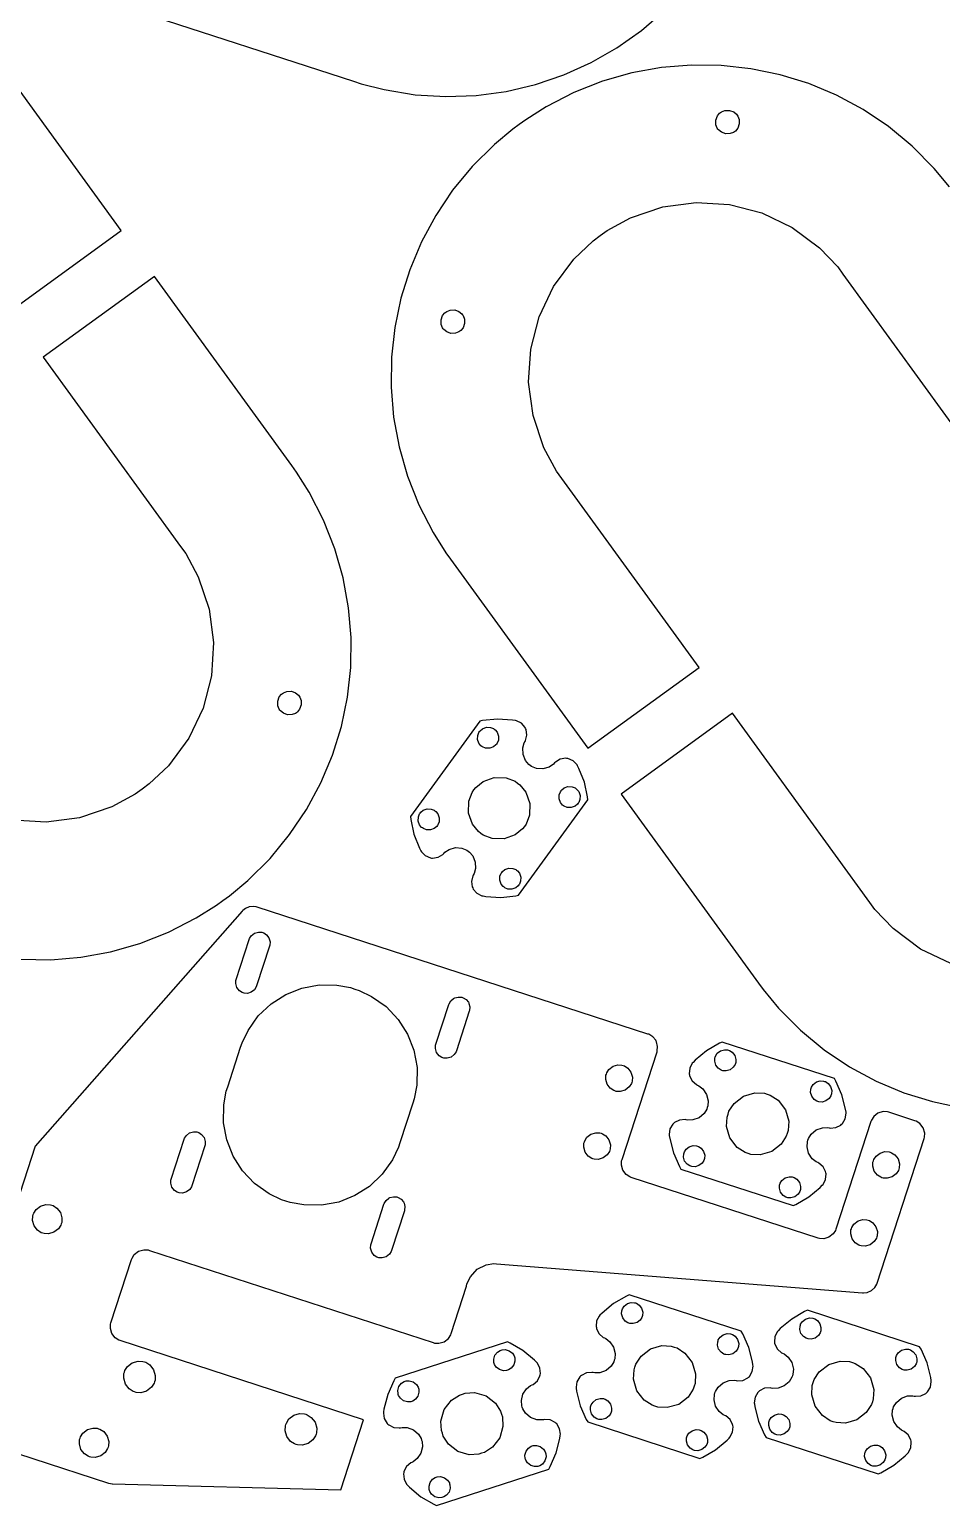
# Model space of a CAD drawing. Extents: x 0 to 47.8, y 0 to 94.9.
# Drawn here: x 23.57 to 31.63, y 0.02 to 13.06 of the extents above; entities that cross this region are included whole.
import ezdxf

# ---------------------------------------------------------------- set-up
doc = ezdxf.new("R2010")
doc.units = 0
doc.layers.get('0').update_dxf_attribs({"linetype": 'CONTINUOUS'})

msp = doc.modelspace()

# ---------------------------------------------------------------- linework, layer by layer
at = {"color": 0}
for points in [[(24.4685, 13.2381), (26.4324, 12.5999), (26.4993, 12.5782), (26.7042, 12.5266), (26.9767, 12.4818), (27.2483, 12.4648), (27.5172, 12.4747), (27.7815, 12.5106), (28.0399, 12.5715), (28.29, 12.6567), (28.5307, 12.7651), (28.7597, 12.896), (28.9757, 13.0484), (29.1768, 13.2215)], [(23.3969, 10.5666), (24.3799, 11.2808), (23.1661, 12.9514)], [(31.6971, 11.6683), (31.5617, 11.8305), (31.3675, 12.0269), (31.1578, 12.2003), (30.9344, 12.3504), (30.6994, 12.4768), (30.4547, 12.5792), (30.2021, 12.6574), (29.9437, 12.7111), (29.6815, 12.7399), (29.4172, 12.7435), (29.1528, 12.7217), (28.8901, 12.6741), (28.6314, 12.6004), (28.3785, 12.5003), (28.1331, 12.3735), (27.9542, 12.2611), (27.8972, 12.2197), (27.8404, 12.1784), (27.6781, 12.043), (27.4817, 11.8488), (27.3083, 11.6391), (27.1582, 11.4158), (27.0318, 11.1808), (26.9293, 10.936), (26.8511, 10.6835), (26.7975, 10.4252), (26.7686, 10.1629), (26.765, 9.89854), (26.7868, 9.63411), (26.8344, 9.37158), (26.9082, 9.11279), (27.0082, 8.85975), (27.135, 8.61436), (27.2475, 8.43544), (27.2889, 8.37853), (28.5026, 6.7079), (29.4856, 7.4221), (28.2718, 9.09272), (28.2264, 9.15533), (28.1151, 9.36133), (28.0182, 9.64703), (27.9794, 9.94114), (27.9975, 10.2351), (28.0711, 10.5203), (28.1989, 10.788), (28.3794, 11.0297), (28.5488, 11.1913), (28.6114, 11.2368), (28.6739, 11.2822), (28.88, 11.3934), (29.1657, 11.4904), (29.4599, 11.5292), (29.7538, 11.5111), (30.0389, 11.4374), (30.3067, 11.3097), (30.5483, 11.1292), (30.71, 10.9598), (30.7554, 10.8972), (33.4769, 7.15147)], [(23.4949, 4.84429), (23.7592, 4.84065), (24.0236, 4.86247), (24.2861, 4.9101), (24.5449, 4.98378), (24.7979, 5.08388), (25.0433, 5.21067), (25.2224, 5.32314), (25.2792, 5.36442), (25.3361, 5.40576), (25.4983, 5.54118), (25.6947, 5.7354), (25.8681, 5.94515), (26.0181, 6.16846), (26.1446, 6.40343), (26.2471, 6.64811), (26.3253, 6.90067), (26.3789, 7.15901), (26.4078, 7.42133), (26.4114, 7.68565), (26.3894, 7.95008), (26.3419, 8.21263), (26.2682, 8.4714), (26.1682, 8.72444), (26.0414, 8.96983), (25.9289, 9.14876), (25.8876, 9.20562), (24.6738, 10.8763), (23.6908, 10.1621), (24.9046, 8.49149), (24.95, 8.42893), (25.0613, 8.22288), (25.1582, 7.93722), (25.1969, 7.64307), (25.1789, 7.34913), (25.1051, 7.06392), (24.9775, 6.79617), (24.7969, 6.55447), (24.6275, 6.39285), (24.565, 6.34739), (24.5025, 6.30197), (24.2964, 6.19081), (24.0107, 6.09381), (23.7165, 6.05501), (23.4226, 6.07314)], [(31.7097, 4.80675), (31.4419, 4.93451), (31.2003, 5.11501), (31.0386, 5.2844), (30.9932, 5.34694), (30.9932, 5.34694), (29.7794, 7.01758), (28.7965, 6.30339), (30.0103, 4.63282), (30.0515, 4.57601), (30.1869, 4.41374), (30.3812, 4.21729), (30.591, 4.04389), (30.8143, 3.89388), (31.0493, 3.76747), (31.294, 3.66499), (31.5465, 3.58675), (31.8049, 3.5331)], [(22.9268, 0.652724), (24.2682, 0.216906), (24.271, 0.215983), (24.3006, 0.210938), (24.3036, 0.210829), (26.3207, 0.158529), (26.5215, 0.776801), (24.3703, 1.47581), (24.3586, 1.4796), (24.3269, 1.50022), (24.2975, 1.53797), (24.2843, 1.58404), (24.2862, 1.62175), (24.29, 1.63331), (24.4718, 2.19276), (24.4756, 2.20432), (24.4961, 2.236), (24.5339, 2.26551), (24.58, 2.27869), (24.6176, 2.27681), (24.6293, 2.273), (27.1372, 1.45811), (27.1487, 1.45437), (27.1865, 1.45247), (27.2325, 1.46565), (27.2703, 1.49517), (27.291, 1.52681), (27.2947, 1.53836), (27.4303, 1.95578), (27.4303, 1.95578), (27.4347, 1.97781), (27.4646, 2.04058), (27.525, 2.10568), (27.6042, 2.14561), (27.6728, 2.1569), (27.6951, 2.15511), (30.9288, 1.89746), (30.939, 1.89665), (30.9707, 1.90126), (31.0081, 1.91808), (31.0379, 1.94613), (31.0543, 1.97358), (31.0575, 1.9834), (31.4724, 3.2601), (31.4761, 3.27165), (31.4781, 3.3094), (31.4649, 3.35547), (31.4353, 3.39324), (31.4036, 3.41385), (31.3921, 3.41758), (31.1607, 3.49278), (31.149, 3.49658), (31.1114, 3.49849), (31.0653, 3.48529), (31.0275, 3.45578), (31.0069, 3.4241), (31.0032, 3.41254), (30.6942, 2.46149), (30.6904, 2.44993), (30.6697, 2.41829), (30.6319, 2.38872), (30.586, 2.37554), (30.5482, 2.37744), (30.5367, 2.38118), (28.8847, 2.91797), (28.8731, 2.92176), (28.8414, 2.94239), (28.8119, 2.98014), (28.7988, 3.02621), (28.8007, 3.06392), (28.8044, 3.07547), (29.1135, 4.02653), (29.116, 4.03444), (29.1192, 4.07497), (29.1097, 4.11453), (29.106, 4.1219), (29.1022, 4.12935), (29.0757, 4.16026), (29.0411, 4.18147), (29.0332, 4.18403), (25.5821, 5.30539), (25.5735, 5.30821), (25.546, 5.31153), (25.5104, 5.30707), (25.4776, 5.29275), (25.4556, 5.27593), (25.4497, 5.26915), (23.621, 3.19353), (22.8465, 0.810275)]]:
    msp.add_lwpolyline(points, dxfattribs=at)
for points in [[(29.6518, 12.1781), (29.6458, 12.1864), (29.6344, 12.216), (29.6331, 12.2563), (29.6468, 12.2941), (29.6667, 12.3188), (29.675, 12.3248), (29.6833, 12.3308), (29.7129, 12.3421), (29.7532, 12.3435), (29.791, 12.3298), (29.8157, 12.3098), (29.8217, 12.3015), (29.8276, 12.2933), (29.839, 12.2637), (29.8404, 12.2234), (29.8267, 12.1856), (29.8067, 12.1609), (29.7985, 12.1549), (29.7901, 12.1489), (29.7606, 12.1375), (29.7203, 12.1361), (29.6825, 12.1499), (29.6578, 12.1699), (29.6518, 12.1781)], [(27.2247, 10.4148), (27.2188, 10.4231), (27.2074, 10.4527), (27.206, 10.4929), (27.2197, 10.5308), (27.2397, 10.5554), (27.2481, 10.5614), (27.2562, 10.5674), (27.2858, 10.5788), (27.3261, 10.5802), (27.3639, 10.5664), (27.3886, 10.5465), (27.3946, 10.5382), (27.4006, 10.5299), (27.4119, 10.5003), (27.4133, 10.4601), (27.3996, 10.4222), (27.3797, 10.3975), (27.3714, 10.3915), (27.3631, 10.3855), (27.3335, 10.3742), (27.2932, 10.3728), (27.2554, 10.3866), (27.2307, 10.4065), (27.2247, 10.4148)], [(25.9517, 7.16938), (25.9576, 7.16114), (25.969, 7.13151), (25.9704, 7.09125), (25.9567, 7.05344), (25.9367, 7.02875), (25.9285, 7.02274), (25.9201, 7.01676), (25.8906, 7.00543), (25.8503, 7.00401), (25.8125, 7.01779), (25.7878, 7.03771), (25.7818, 7.04596), (25.7758, 7.05425), (25.7644, 7.08388), (25.7629, 7.12414), (25.7768, 7.16194), (25.7967, 7.18668), (25.805, 7.19265), (25.8132, 7.19868), (25.8429, 7.21001), (25.8832, 7.21143), (25.921, 7.19764), (25.9457, 7.17768), (25.9517, 7.16938)], [(27.9481, 6.76833), (27.9531, 6.77713), (27.9642, 6.82503), (27.9568, 6.87364), (27.9526, 6.88282), (27.9483, 6.89199), (27.9158, 6.92888), (27.8719, 6.95111), (27.8619, 6.9529), (27.836, 6.95774), (27.7044, 6.96588), (27.5733, 6.95285), (27.5475, 6.94706), (26.9353, 6.10433), (26.9378, 6.07801), (26.9658, 5.94928), (27.0142, 5.82671), (27.0268, 5.80344), (27.0317, 5.7946), (27.0664, 5.75971), (27.1115, 5.74018), (27.1215, 5.73893), (27.1315, 5.73774), (27.18, 5.74576), (27.2222, 5.77121), (27.229, 5.77865), (27.2389, 5.7895), (27.2768, 5.81461), (27.3326, 5.83062), (27.3904, 5.82611), (27.4325, 5.80908), (27.4444, 5.8004), (27.4562, 5.79178), (27.4856, 5.757), (27.5076, 5.7034), (27.5097, 5.6454), (27.4975, 5.60161), (27.4903, 5.58882), (27.4853, 5.58003), (27.474, 5.53212), (27.4814, 5.48351), (27.4857, 5.47433), (27.49, 5.46517), (27.5225, 5.42833), (27.5664, 5.40608), (27.5764, 5.40424), (27.6024, 5.39947), (27.7339, 5.39133), (27.8649, 5.40435), (27.8908, 5.4101), (28.5031, 6.25282), (28.5006, 6.27919), (28.4724, 6.40788), (28.424, 6.53043), (28.4115, 6.55371), (28.4067, 6.56261), (28.3719, 6.59744), (28.3268, 6.61703), (28.3168, 6.61822), (28.3068, 6.61947), (28.2582, 6.61143), (28.2161, 6.58599), (28.2093, 6.5785), (28.1994, 6.56765), (28.1615, 6.54254), (28.1057, 6.52653), (28.0479, 6.53108), (28.0058, 6.54812), (27.9939, 6.55669), (27.9819, 6.56538), (27.9528, 6.60021), (27.9306, 6.65381), (27.9286, 6.71181), (27.9408, 6.75558), (27.9481, 6.76833)], [(27.5447, 6.85585), (27.5501, 6.86322), (27.5722, 6.88108), (27.606, 6.89333), (27.6418, 6.89208), (27.6683, 6.88194), (27.6757, 6.87657), (27.6831, 6.87125), (27.7008, 6.84918), (27.7132, 6.81543), (27.7119, 6.77946), (27.7018, 6.75299), (27.6964, 6.74561), (27.6911, 6.73822), (27.669, 6.72043), (27.6353, 6.70817), (27.5993, 6.70942), (27.5729, 6.71957), (27.5656, 6.72488), (27.5582, 6.73025), (27.5403, 6.75233), (27.5281, 6.78608), (27.5293, 6.82206), (27.5394, 6.84853), (27.5447, 6.85585)], [(27.4967, 6.34022), (27.5124, 6.36187), (27.5771, 6.41411), (27.6761, 6.45019), (27.7815, 6.4465), (27.8592, 6.41678), (27.8808, 6.40104), (27.9024, 6.38536), (27.9547, 6.32069), (27.9908, 6.22163), (27.9871, 6.11626), (27.9574, 6.03857), (27.9417, 6.01693), (27.9258, 5.99528), (27.8613, 5.94303), (27.7622, 5.90696), (27.6568, 5.91069), (27.5792, 5.94043), (27.5575, 5.95611), (27.5358, 5.97185), (27.4836, 6.03651), (27.4475, 6.13558), (27.4513, 6.24094), (27.481, 6.31858), (27.4967, 6.34022)], [(28.2656, 6.33219), (28.2708, 6.33957), (28.2929, 6.35742), (28.3267, 6.36968), (28.3626, 6.36843), (28.389, 6.35829), (28.3964, 6.35292), (28.4037, 6.3476), (28.4217, 6.32557), (28.4339, 6.29178), (28.4326, 6.25586), (28.4225, 6.22939), (28.4172, 6.222), (28.4118, 6.21463), (28.3897, 6.19683), (28.356, 6.18457), (28.32, 6.18582), (28.2936, 6.19596), (28.2863, 6.20128), (28.2789, 6.20665), (28.261, 6.22874), (28.2488, 6.26247), (28.25, 6.29839), (28.2601, 6.32487), (28.2656, 6.33219)], [(27.0211, 6.13514), (27.0265, 6.14253), (27.0486, 6.16038), (27.0824, 6.17264), (27.1182, 6.17139), (27.1447, 6.16124), (27.1521, 6.15587), (27.1594, 6.15056), (27.1772, 6.12847), (27.1896, 6.09472), (27.1883, 6.05875), (27.1782, 6.03228), (27.1729, 6.0249), (27.1675, 6.01753), (27.1454, 5.99972), (27.1117, 5.98747), (27.0757, 5.98872), (27.0492, 5.99886), (27.0419, 6.00418), (27.0344, 6.00956), (27.0167, 6.03163), (27.0044, 6.06538), (27.0057, 6.10135), (27.0158, 6.12782), (27.0211, 6.13514)], [(27.7418, 5.61149), (27.7472, 5.61887), (27.7693, 5.63672), (27.8031, 5.64899), (27.839, 5.64774), (27.8654, 5.63758), (27.8728, 5.63222), (27.8801, 5.6269), (27.8981, 5.60487), (27.9103, 5.57107), (27.909, 5.53515), (27.8989, 5.50868), (27.8936, 5.50131), (27.8882, 5.49393), (27.8661, 5.47613), (27.8324, 5.46386), (27.7964, 5.46511), (27.7699, 5.47526), (27.7626, 5.48058), (27.7553, 5.48594), (27.7374, 5.50803), (27.7251, 5.54178), (27.7264, 5.57769), (27.7365, 5.60417), (27.7418, 5.61149)], [(25.5104, 5.01899), (25.5132, 5.02778), (25.5289, 5.05186), (25.5576, 5.07433), (25.5926, 5.08436), (25.6214, 5.0829), (25.6301, 5.08003), (25.6389, 5.07721), (25.6629, 5.06153), (25.6854, 5.03282), (25.6954, 4.99778), (25.6939, 4.96907), (25.6911, 4.96029), (25.5768, 4.6084), (25.5739, 4.59967), (25.5583, 4.57557), (25.5296, 4.55311), (25.4946, 4.54313), (25.4658, 4.5446), (25.4571, 4.54742), (25.4483, 4.55029), (25.4242, 4.56597), (25.4018, 4.59467), (25.3918, 4.62967), (25.3932, 4.65836), (25.3961, 4.6671), (25.5104, 5.01899)], [(25.4354, 4.06814), (25.4479, 4.1065), (25.5007, 4.21647), (25.5914, 4.34489), (25.7036, 4.45133), (25.8331, 4.53375), (25.9758, 4.59006), (26.1279, 4.61822), (26.2851, 4.61615), (26.4051, 4.59424), (26.4435, 4.58176), (26.4818, 4.56933), (26.5918, 4.5165), (26.7203, 4.42578), (26.8267, 4.31364), (26.909, 4.18414), (26.9654, 4.04135), (26.9936, 3.88932), (26.9915, 3.7321), (26.9696, 3.61208), (26.9571, 3.57374), (26.8428, 3.22185), (26.8303, 3.18354), (26.7775, 3.07357), (26.6868, 2.9451), (26.5746, 2.83865), (26.4451, 2.75624), (26.3024, 2.69993), (26.1503, 2.67176), (25.9931, 2.67383), (25.8731, 2.69575), (25.8347, 2.70817), (25.7964, 2.72065), (25.6864, 2.77349), (25.5579, 2.86421), (25.4515, 2.9764), (25.369, 3.10585), (25.3128, 3.24864), (25.2846, 3.40072), (25.2867, 3.55794), (25.3086, 3.67796), (25.3211, 3.71625), (25.4354, 4.06814)], [(27.341, 4.03515), (27.3381, 4.02642), (27.3224, 4.00233), (27.2938, 3.97993), (27.2588, 3.96989), (27.23, 3.97136), (27.2213, 3.97418), (27.2125, 3.97706), (27.1885, 3.99274), (27.166, 4.02143), (27.156, 4.05647), (27.1575, 4.08518), (27.1603, 4.09392), (27.2746, 4.44581), (27.2765, 4.45182), (27.2928, 4.47814), (27.3163, 4.49826), (27.3219, 4.50108), (27.3275, 4.50396), (27.3575, 4.51112), (27.3883, 4.50874), (27.3943, 4.50678), (27.4003, 4.50483), (27.4267, 4.48867), (27.4468, 4.46517), (27.4497, 4.45953), (27.4525, 4.45394), (27.4597, 4.42389), (27.4572, 4.39307), (27.4554, 4.38704), (27.341, 4.03515)], [(30.634, 3.35547), (30.6439, 3.35346), (30.6929, 3.35764), (30.7369, 3.37961), (30.7443, 3.3865), (30.7518, 3.39339), (30.7768, 3.43576), (30.7843, 3.48438), (30.7831, 3.49436), (30.7796, 3.52061), (30.7465, 3.64817), (30.6937, 3.76882), (30.6803, 3.79161), (29.6896, 4.1135), (29.6653, 4.10297), (29.5515, 4.03646), (29.45, 3.95258), (29.4318, 3.93338), (29.4247, 3.92606), (29.4024, 3.88232), (29.3976, 3.83333), (29.3996, 3.8234), (29.4015, 3.81353), (29.4242, 3.76986), (29.4614, 3.73768), (29.4706, 3.73351), (29.4839, 3.72743), (29.5196, 3.69917), (29.5521, 3.6511), (29.5656, 3.59467), (29.5624, 3.54932), (29.5579, 3.53532), (29.5533, 3.52138), (29.5293, 3.48281), (29.4851, 3.44515), (29.4306, 3.42535), (29.3851, 3.42339), (29.3708, 3.42632), (29.3608, 3.42839), (29.3118, 3.42426), (29.2679, 3.40224), (29.2606, 3.39529), (29.2531, 3.3884), (29.2281, 3.34608), (29.2206, 3.29747), (29.2218, 3.28743), (29.2253, 3.26124), (29.2582, 3.13368), (29.3111, 3.01303), (29.3246, 2.99018), (30.3153, 2.66829), (30.3396, 2.67882), (30.4533, 2.74539), (30.5549, 2.82926), (30.5732, 2.84842), (30.5801, 2.85574), (30.6025, 2.89953), (30.6071, 2.94846), (30.6053, 2.95839), (30.6033, 2.96832), (30.5807, 3.01199), (30.5435, 3.04417), (30.5343, 3.04833), (30.5208, 3.05442), (30.4853, 3.08268), (30.4528, 3.13075), (30.4393, 3.18718), (30.4425, 3.23253), (30.4469, 3.24647), (30.4515, 3.26047), (30.4756, 3.29904), (30.5197, 3.33669), (30.5742, 3.3565), (30.6196, 3.35846), (30.634, 3.35547)], [(29.7454, 4.04135), (29.754, 4.03857), (29.7778, 4.02306), (29.8, 3.99474), (29.8099, 3.96018), (29.8083, 3.93186), (29.8056, 3.92318), (29.8028, 3.91456), (29.7872, 3.89079), (29.759, 3.86865), (29.7244, 3.85878), (29.6961, 3.86025), (29.6875, 3.86301), (29.6789, 3.86583), (29.655, 3.88135), (29.6329, 3.90961), (29.6231, 3.94417), (29.6244, 3.9725), (29.6272, 3.98112), (29.63, 3.98981), (29.6456, 4.01357), (29.6739, 4.03569), (29.7085, 4.04563), (29.7368, 4.04417), (29.7454, 4.04135)], [(28.815, 3.90597), (28.8258, 3.90246), (28.8557, 3.88297), (28.8836, 3.84733), (28.8961, 3.80382), (28.8943, 3.76812), (28.8907, 3.75717), (28.8872, 3.74625), (28.8676, 3.71636), (28.8321, 3.68847), (28.7885, 3.676), (28.7528, 3.67779), (28.7419, 3.68132), (28.731, 3.6849), (28.7011, 3.70437), (28.6732, 3.74007), (28.6607, 3.78358), (28.6625, 3.81928), (28.6661, 3.83018), (28.6696, 3.84115), (28.689, 3.87104), (28.7247, 3.89893), (28.7683, 3.9114), (28.804, 3.90956), (28.815, 3.90597)], [(30.0874, 3.65246), (30.1128, 3.64421), (30.1825, 3.59885), (30.2475, 3.51579), (30.2765, 3.41444), (30.2722, 3.33137), (30.264, 3.30593), (30.2557, 3.28049), (30.2103, 3.21083), (30.1272, 3.14589), (30.026, 3.11686), (29.9429, 3.1211), (29.9175, 3.12935), (29.8919, 3.13764), (29.8224, 3.183), (29.7574, 3.26606), (29.7283, 3.3674), (29.7326, 3.45047), (29.7408, 3.47586), (29.7492, 3.50131), (29.7944, 3.57101), (29.8775, 3.63596), (29.9789, 3.66499), (30.0619, 3.66075), (30.0874, 3.65246)], [(30.5926, 3.76606), (30.6013, 3.76329), (30.625, 3.74778), (30.6472, 3.71946), (30.6571, 3.6849), (30.6556, 3.65657), (30.6528, 3.64789), (30.65, 3.63926), (30.6346, 3.6155), (30.6062, 3.59337), (30.5717, 3.5835), (30.5433, 3.58496), (30.5347, 3.58772), (30.5261, 3.59056), (30.5022, 3.60607), (30.4801, 3.63433), (30.4703, 3.66889), (30.4717, 3.69721), (30.4746, 3.70583), (30.4774, 3.71451), (30.4928, 3.73828), (30.5211, 3.76042), (30.5557, 3.77035), (30.584, 3.76888), (30.5926, 3.76606)], [(25.0036, 2.84418), (25.0007, 2.83544), (24.985, 2.81136), (24.9564, 2.7889), (24.9212, 2.77892), (24.8926, 2.78039), (24.8839, 2.78321), (24.875, 2.78608), (24.851, 2.80176), (24.8286, 2.83046), (24.8185, 2.86546), (24.82, 2.89415), (24.8229, 2.90289), (24.9372, 3.25478), (24.94, 3.26357), (24.9557, 3.28765), (24.9844, 3.31011), (25.0194, 3.32015), (25.0481, 3.31868), (25.0569, 3.31581), (25.0657, 3.31299), (25.0897, 3.29731), (25.1122, 3.26861), (25.1222, 3.23356), (25.1207, 3.20486), (25.1179, 3.19607), (25.0036, 2.84418)], [(28.6203, 3.30692), (28.6312, 3.30339), (28.6611, 3.2839), (28.689, 3.24821), (28.7014, 3.20469), (28.6996, 3.16906), (28.6961, 3.1581), (28.6925, 3.14719), (28.6731, 3.11724), (28.6374, 3.08936), (28.5939, 3.07688), (28.5582, 3.07872), (28.5472, 3.08225), (28.5363, 3.08583), (28.5064, 3.10531), (28.4785, 3.141), (28.466, 3.18451), (28.4679, 3.22017), (28.4715, 3.23107), (28.475, 3.24203), (28.4944, 3.27197), (28.5301, 3.29986), (28.5736, 3.31228), (28.6093, 3.31049), (28.6203, 3.30692)], [(29.4701, 3.19407), (29.4787, 3.19129), (29.5025, 3.17583), (29.5247, 3.14751), (29.5346, 3.11296), (29.5331, 3.08464), (29.5303, 3.07596), (29.5275, 3.06733), (29.5119, 3.04357), (29.4838, 3.02143), (29.4492, 3.01156), (29.4208, 3.01303), (29.4122, 3.01579), (29.4035, 3.01861), (29.3797, 3.03407), (29.3576, 3.06239), (29.3478, 3.09694), (29.3492, 3.12528), (29.3519, 3.1339), (29.3549, 3.14258), (29.3703, 3.16635), (29.3986, 3.18847), (29.4332, 3.19835), (29.4615, 3.19689), (29.4701, 3.19407)], [(31.1739, 3.13954), (31.1847, 3.13601), (31.2147, 3.11654), (31.2425, 3.08083), (31.255, 3.03733), (31.2532, 3.00168), (31.2497, 2.99072), (31.2461, 2.97982), (31.2267, 2.94988), (31.191, 2.92199), (31.1474, 2.9095), (31.1118, 2.91135), (31.1008, 2.91488), (31.0899, 2.91846), (31.06, 2.93793), (31.0321, 2.97364), (31.0196, 3.01714), (31.0214, 3.05279), (31.025, 3.06369), (31.0285, 3.07465), (31.0481, 3.1046), (31.0838, 3.13249), (31.1272, 3.14492), (31.1629, 3.14312), (31.1739, 3.13954)], [(30.3174, 2.91878), (30.326, 2.91601), (30.3497, 2.90056), (30.3719, 2.87224), (30.3818, 2.83768), (30.3803, 2.80935), (30.3775, 2.80067), (30.3747, 2.79204), (30.3593, 2.76828), (30.331, 2.74615), (30.2964, 2.73628), (30.2681, 2.73774), (30.2594, 2.7405), (30.2507, 2.74333), (30.2269, 2.75879), (30.2049, 2.78711), (30.195, 2.82167), (30.1964, 2.84999), (30.1993, 2.85861), (30.2021, 2.86729), (30.2175, 2.89106), (30.2458, 2.91319), (30.2804, 2.92307), (30.3087, 2.9216), (30.3174, 2.91878)], [(26.7678, 2.27094), (26.7649, 2.26221), (26.7493, 2.23813), (26.7206, 2.21571), (26.6856, 2.20568), (26.6568, 2.20714), (26.6481, 2.20996), (26.6393, 2.21283), (26.6151, 2.22851), (26.5928, 2.25722), (26.5828, 2.29226), (26.5842, 2.32096), (26.5871, 2.32969), (26.7014, 2.68158), (26.7033, 2.68761), (26.7194, 2.71392), (26.7431, 2.73406), (26.7486, 2.73687), (26.7542, 2.73975), (26.7843, 2.74696), (26.8151, 2.74451), (26.8211, 2.74257), (26.8271, 2.74061), (26.8535, 2.72444), (26.8735, 2.70101), (26.8764, 2.69536), (26.8792, 2.68978), (26.8864, 2.65967), (26.884, 2.62885), (26.8821, 2.62283), (26.7678, 2.27094)], [(23.7669, 2.67199), (23.7789, 2.66808), (23.8118, 2.64665), (23.8425, 2.60736), (23.8563, 2.55946), (23.8543, 2.52018), (23.8504, 2.50814), (23.8465, 2.49615), (23.825, 2.46322), (23.7857, 2.43251), (23.7378, 2.41878), (23.6986, 2.42085), (23.6865, 2.42469), (23.6746, 2.4286), (23.6417, 2.45008), (23.6108, 2.48936), (23.5972, 2.53728), (23.5992, 2.5765), (23.6031, 2.58849), (23.6069, 2.60053), (23.6285, 2.63351), (23.6676, 2.66417), (23.7156, 2.67796), (23.7549, 2.67589), (23.7669, 2.67199)], [(30.9792, 2.54047), (30.9901, 2.53694), (31.02, 2.51747), (31.0479, 2.48178), (31.0604, 2.43826), (31.0585, 2.40256), (31.055, 2.3916), (31.0514, 2.38069), (31.0319, 2.35081), (30.9962, 2.32292), (30.9528, 2.31044), (30.9171, 2.31228), (30.9063, 2.31581), (30.8953, 2.31939), (30.8653, 2.33886), (30.8374, 2.37451), (30.825, 2.41803), (30.8268, 2.45372), (30.8304, 2.46463), (30.8339, 2.47558), (30.8533, 2.50549), (30.889, 2.53336), (30.9325, 2.54585), (30.9682, 2.54406), (30.9792, 2.54047)], [(29.8119, 1.12234), (29.8218, 1.12033), (29.8708, 1.12451), (29.9147, 1.14648), (29.9221, 1.15337), (29.9296, 1.16027), (29.9546, 1.20264), (29.9621, 1.25125), (29.9608, 1.26123), (29.9574, 1.28749), (29.9244, 1.4151), (29.8715, 1.53569), (29.8581, 1.55849), (28.8674, 1.88037), (28.8431, 1.86985), (28.7294, 1.80333), (28.6278, 1.71946), (28.6096, 1.70025), (28.6025, 1.69293), (28.5801, 1.64919), (28.5756, 1.60021), (28.5775, 1.59028), (28.5793, 1.5804), (28.6019, 1.53674), (28.6392, 1.50456), (28.6485, 1.50038), (28.6618, 1.49431), (28.6974, 1.46604), (28.7299, 1.41797), (28.7435, 1.36155), (28.7403, 1.31619), (28.7357, 1.30219), (28.7311, 1.28825), (28.7071, 1.24968), (28.6629, 1.21202), (28.6083, 1.19222), (28.5631, 1.19032), (28.5486, 1.19325), (28.5388, 1.19531), (28.4897, 1.19113), (28.4457, 1.16911), (28.4383, 1.16216), (28.431, 1.15527), (28.406, 1.11296), (28.3983, 1.0644), (28.3997, 1.05436), (28.4032, 1.0281), (28.436, 0.900553), (28.4889, 0.779893), (28.5025, 0.757053), (29.4931, 0.435167), (29.5174, 0.445692), (29.6311, 0.512261), (29.7326, 0.596138), (29.751, 0.615289), (29.7579, 0.622612), (29.7803, 0.666396), (29.785, 0.715332), (29.7831, 0.725261), (29.7811, 0.735189), (29.7585, 0.778862), (29.7212, 0.811035), (29.7121, 0.815213), (29.6986, 0.821289), (29.6631, 0.849556), (29.6306, 0.897624), (29.6171, 0.954047), (29.6203, 0.999403), (29.6247, 1.01335), (29.6293, 1.02734), (29.6533, 1.06592), (29.6975, 1.10357), (29.7521, 1.12337), (29.7975, 1.12532), (29.8119, 1.12234)], [(28.9232, 1.80821), (28.9318, 1.80544), (28.9556, 1.78993), (28.9778, 1.76161), (28.9876, 1.72706), (28.9863, 1.69874), (28.9835, 1.69006), (28.9807, 1.68143), (28.9651, 1.65767), (28.9368, 1.63553), (28.9022, 1.62565), (28.8739, 1.62711), (28.8653, 1.62989), (28.8567, 1.63271), (28.8328, 1.64822), (28.8107, 1.67649), (28.8008, 1.71104), (28.8024, 1.73936), (28.8051, 1.74799), (28.8079, 1.75667), (28.8235, 1.78043), (28.8517, 1.80263), (28.8863, 1.8125), (28.9146, 1.81104), (28.9232, 1.80821)], [(30.1231, 1.05653), (30.1131, 1.05859), (30.0642, 1.05442), (30.0201, 1.03239), (30.0128, 1.0255), (30.0054, 1.01861), (29.9804, 0.976292), (29.9728, 0.927681), (29.9742, 0.917643), (29.9776, 0.891439), (30.0104, 0.763889), (30.0633, 0.643229), (30.0769, 0.620389), (31.0675, 0.298503), (31.0918, 0.309028), (31.2056, 0.375597), (31.3071, 0.459472), (31.3254, 0.478624), (31.3324, 0.485949), (31.3547, 0.529731), (31.3594, 0.578668), (31.3575, 0.588596), (31.3556, 0.598525), (31.3329, 0.642199), (31.2957, 0.674317), (31.2865, 0.678494), (31.2731, 0.684625), (31.2375, 0.71289), (31.205, 0.76096), (31.1915, 0.817383), (31.1947, 0.862739), (31.1992, 0.876682), (31.2037, 0.890679), (31.2278, 0.929254), (31.2719, 0.966906), (31.3265, 0.986708), (31.3719, 0.988607), (31.3864, 0.985678), (31.3963, 0.98367), (31.4451, 0.987793), (31.4892, 1.00982), (31.4965, 1.01671), (31.504, 1.0236), (31.529, 1.06597), (31.5365, 1.11458), (31.5353, 1.12457), (31.5318, 1.15082), (31.4989, 1.27837), (31.446, 1.39903), (31.4325, 1.42182), (30.4418, 1.74371), (30.4175, 1.73318), (30.3039, 1.66667), (30.2022, 1.58279), (30.184, 1.56358), (30.1769, 1.55626), (30.1546, 1.51253), (30.15, 1.46354), (30.1519, 1.45361), (30.1538, 1.44374), (30.1764, 1.40007), (30.2136, 1.36789), (30.2229, 1.36366), (30.2363, 1.35764), (30.2718, 1.32937), (30.3043, 1.2813), (30.3179, 1.22488), (30.3147, 1.17952), (30.3101, 1.16553), (30.3056, 1.15158), (30.2815, 1.11301), (30.2374, 1.07536), (30.1828, 1.05556), (30.1374, 1.0536), (30.1231, 1.05653)], [(30.4397, 1.49322), (30.4311, 1.49604), (30.4072, 1.5115), (30.3851, 1.53982), (30.3753, 1.57438), (30.3768, 1.60271), (30.3796, 1.61133), (30.3824, 1.62001), (30.3978, 1.64378), (30.4261, 1.6659), (30.4607, 1.67578), (30.489, 1.67432), (30.4976, 1.6715), (30.5062, 1.66872), (30.53, 1.65326), (30.5522, 1.62494), (30.5621, 1.59039), (30.5607, 1.56207), (30.5579, 1.55339), (30.555, 1.54476), (30.5396, 1.521), (30.5113, 1.49886), (30.4767, 1.48899), (30.4483, 1.49046), (30.4397, 1.49322)], [(26.9468, 0.399468), (26.9376, 0.39529), (26.9004, 0.363118), (26.8778, 0.319444), (26.8758, 0.309517), (26.8739, 0.299642), (26.8786, 0.250706), (26.901, 0.206922), (26.9081, 0.199544), (26.9262, 0.180393), (27.0278, 0.096571), (27.1415, 0.030002), (27.1658, 0.019477), (28.1565, 0.341363), (28.17, 0.36415), (28.2229, 0.48481), (28.2557, 0.612414), (28.2593, 0.638618), (28.2606, 0.648654), (28.2529, 0.697265), (28.2279, 0.739583), (28.2206, 0.746474), (28.2132, 0.753364), (28.1692, 0.77539), (28.1201, 0.779568), (28.1103, 0.777507), (28.0958, 0.774576), (28.0504, 0.776531), (27.996, 0.796332), (27.9518, 0.833985), (27.9278, 0.872558), (27.9232, 0.886501), (27.9186, 0.900499), (27.9154, 0.945856), (27.929, 1.00228), (27.9615, 1.05035), (27.9971, 1.07856), (28.0106, 1.08464), (28.0197, 1.08887), (28.0569, 1.12104), (28.0796, 1.16466), (28.0815, 1.17459), (28.0833, 1.18452), (28.0788, 1.23351), (28.0563, 1.27723), (28.0493, 1.28456), (28.0311, 1.30377), (27.9296, 1.38764), (27.8158, 1.45415), (27.7915, 1.46463), (26.8008, 1.1428), (26.7874, 1.12001), (26.7344, 0.999349), (26.7015, 0.871744), (26.6981, 0.845486), (26.6967, 0.835504), (26.7043, 0.786947), (26.7293, 0.744575), (26.7368, 0.737685), (26.7442, 0.730794), (26.7882, 0.708768), (26.8371, 0.70459), (26.8471, 0.706597), (26.8614, 0.709581), (26.9068, 0.707682), (26.9614, 0.687825), (27.0054, 0.650174), (27.0296, 0.6116), (27.0342, 0.597601), (27.0386, 0.583658), (27.0418, 0.538303), (27.0283, 0.481933), (26.9958, 0.433865), (26.9601, 0.405544), (26.9468, 0.399468)], [(29.7706, 1.53293), (29.7792, 1.53017), (29.8029, 1.51465), (29.825, 1.48633), (29.8349, 1.45176), (29.8335, 1.42344), (29.8307, 1.41476), (29.8279, 1.40614), (29.8124, 1.38238), (29.784, 1.36024), (29.7494, 1.35037), (29.7212, 1.35183), (29.7125, 1.3546), (29.7039, 1.35742), (29.6801, 1.37294), (29.6581, 1.40121), (29.6481, 1.43576), (29.6496, 1.46408), (29.6524, 1.47271), (29.6551, 1.48139), (29.6707, 1.50515), (29.6989, 1.52729), (29.7335, 1.53722), (29.7618, 1.53575), (29.7706, 1.53293)], [(27.7936, 1.21419), (27.785, 1.21137), (27.7567, 1.20996), (27.7221, 1.21983), (27.6937, 1.24197), (27.6783, 1.26573), (27.6756, 1.27436), (27.6726, 1.28304), (27.6712, 1.31136), (27.6811, 1.34592), (27.7032, 1.37424), (27.7269, 1.38965), (27.7357, 1.39247), (27.7443, 1.39529), (27.7726, 1.39675), (27.8072, 1.38688), (27.8356, 1.36475), (27.851, 1.34098), (27.8537, 1.3323), (27.8565, 1.32368), (27.8581, 1.29536), (27.8482, 1.2608), (27.826, 1.23248), (27.8022, 1.21701), (27.7936, 1.21419)], [(29.2653, 1.41932), (29.2907, 1.41108), (29.3604, 1.36572), (29.4253, 1.28266), (29.4543, 1.18132), (29.45, 1.09825), (29.4418, 1.07281), (29.4335, 1.04736), (29.3882, 0.977701), (29.305, 0.912761), (29.2037, 0.883735), (29.1207, 0.887967), (29.0953, 0.896212), (29.0697, 0.904514), (29.0001, 0.949869), (28.9353, 1.03293), (28.9063, 1.13428), (28.9104, 1.21734), (28.9187, 1.24273), (28.9269, 1.26818), (28.9724, 1.33789), (29.0554, 1.40283), (29.1568, 1.43186), (29.2399, 1.42763), (29.2653, 1.41932)], [(31.2869, 1.21794), (31.2783, 1.22076), (31.2546, 1.23622), (31.2324, 1.26454), (31.2225, 1.2991), (31.224, 1.32742), (31.2268, 1.33605), (31.2296, 1.34473), (31.245, 1.36849), (31.2733, 1.39063), (31.3079, 1.4005), (31.3362, 1.39903), (31.345, 1.39621), (31.3536, 1.39344), (31.3774, 1.37798), (31.3994, 1.34966), (31.4093, 1.3151), (31.4079, 1.28678), (31.4051, 1.2781), (31.4022, 1.26948), (31.3868, 1.24571), (31.3585, 1.22358), (31.3239, 1.2137), (31.2957, 1.21517), (31.2869, 1.21794)], [(24.5849, 1.28847), (24.5978, 1.28429), (24.6332, 1.26118), (24.6662, 1.21891), (24.6811, 1.16732), (24.6789, 1.12505), (24.6747, 1.11209), (24.6704, 1.09918), (24.6474, 1.06369), (24.6051, 1.0306), (24.5535, 1.01584), (24.5113, 1.01801), (24.4983, 1.02219), (24.4854, 1.02642), (24.4499, 1.04953), (24.4168, 1.0918), (24.4021, 1.14339), (24.4042, 1.18566), (24.4085, 1.19857), (24.4126, 1.21153), (24.4357, 1.24702), (24.4779, 1.28011), (24.5296, 1.29487), (24.5719, 1.2927), (24.5849, 1.28847)], [(30.6697, 0.759549), (30.6442, 0.76785), (30.5746, 0.813206), (30.5097, 0.896268), (30.4807, 0.997613), (30.4849, 1.08068), (30.4932, 1.10607), (30.5014, 1.13151), (30.5468, 1.20123), (30.6299, 1.26617), (30.7311, 1.29519), (30.8143, 1.29096), (30.8397, 1.28266), (30.8651, 1.27441), (30.9347, 1.22906), (30.9997, 1.146), (31.0288, 1.04465), (31.0244, 0.961589), (31.0162, 0.936143), (31.0079, 0.910699), (30.9625, 0.841037), (30.8794, 0.776096), (30.7782, 0.747071), (30.6951, 0.751303), (30.6697, 0.759549)], [(26.9464, 0.938911), (26.9378, 0.936143), (26.9094, 0.934679), (26.8749, 0.944553), (26.8465, 0.966689), (26.8311, 0.990451), (26.8283, 0.999078), (26.8254, 1.00776), (26.824, 1.03608), (26.8339, 1.07058), (26.856, 1.0989), (26.8797, 1.11442), (26.8885, 1.11719), (26.8971, 1.12001), (26.9254, 1.12147), (26.96, 1.1116), (26.9882, 1.08946), (27.0038, 1.0657), (27.0065, 1.05702), (27.0093, 1.04839), (27.0108, 1.02007), (27.001, 0.985514), (26.9787, 0.957194), (26.955, 0.941732), (26.9464, 0.938911)], [(27.5636, 0.480524), (27.5382, 0.472276), (27.4551, 0.468044), (27.3537, 0.497071), (27.2707, 0.561957), (27.2254, 0.631674), (27.2171, 0.657064), (27.2089, 0.682508), (27.2046, 0.765571), (27.2336, 0.866917), (27.2986, 0.949978), (27.3683, 0.995335), (27.3937, 1.00358), (27.4192, 1.01188), (27.5022, 1.01617), (27.6035, 0.987087), (27.6865, 0.9222), (27.7319, 0.852539), (27.7403, 0.82704), (27.7485, 0.80165), (27.7528, 0.718588), (27.7238, 0.617242), (27.6588, 0.534179), (27.589, 0.488824), (27.5636, 0.480524)], [(28.6479, 0.960938), (28.6565, 0.958171), (28.6803, 0.942708), (28.7025, 0.914387), (28.7124, 0.879829), (28.711, 0.851508), (28.7082, 0.842828), (28.7054, 0.834201), (28.6899, 0.810439), (28.6615, 0.788303), (28.6269, 0.778429), (28.5986, 0.779893), (28.59, 0.782661), (28.5814, 0.785482), (28.5575, 0.800944), (28.5354, 0.829264), (28.5256, 0.863824), (28.5271, 0.892144), (28.5299, 0.900771), (28.5326, 0.909451), (28.5481, 0.933214), (28.5764, 0.95535), (28.611, 0.965224), (28.6393, 0.963758), (28.6479, 0.960938)], [(26.0114, 0.824924), (26.0243, 0.820747), (26.0597, 0.797635), (26.0929, 0.755371), (26.1076, 0.703776), (26.1054, 0.661512), (26.1013, 0.648546), (26.0971, 0.635633), (26.0739, 0.600151), (26.0317, 0.567057), (25.9801, 0.5523), (25.9378, 0.554471), (25.9249, 0.558649), (25.9119, 0.562879), (25.8765, 0.585992), (25.8433, 0.628256), (25.8286, 0.67985), (25.8308, 0.722168), (25.835, 0.735081), (25.8392, 0.748047), (25.8624, 0.783529), (25.9046, 0.816569), (25.9561, 0.831326), (25.9985, 0.829156), (26.0114, 0.824924)], [(30.1644, 0.645942), (30.1557, 0.648762), (30.1319, 0.664279), (30.1099, 0.6926), (30.1, 0.72716), (30.1014, 0.755479), (30.1043, 0.764106), (30.1071, 0.772786), (30.1225, 0.79655), (30.1508, 0.818685), (30.1854, 0.82856), (30.2137, 0.827094), (30.2224, 0.824274), (30.231, 0.821506), (30.2547, 0.80599), (30.2769, 0.777669), (30.2868, 0.743164), (30.2854, 0.714844), (30.2825, 0.706164), (30.2797, 0.697537), (30.2643, 0.673774), (30.236, 0.651639), (30.2014, 0.64171), (30.1731, 0.643175), (30.1644, 0.645942)], [(24.1806, 0.697537), (24.1925, 0.693631), (24.2254, 0.6722), (24.2562, 0.632921), (24.2699, 0.585015), (24.2679, 0.545736), (24.264, 0.533692), (24.2601, 0.521701), (24.2386, 0.488769), (24.1993, 0.458062), (24.1514, 0.444336), (24.1122, 0.446397), (24.1001, 0.45025), (24.0882, 0.454156), (24.0551, 0.47564), (24.0246, 0.514919), (24.0107, 0.562825), (24.0128, 0.602051), (24.0167, 0.61404), (24.0206, 0.626085), (24.0421, 0.659071), (24.0814, 0.689725), (24.1292, 0.703504), (24.1685, 0.701443), (24.1806, 0.697537)], [(29.4953, 0.685656), (29.5039, 0.682889), (29.5276, 0.667426), (29.5497, 0.639106), (29.5596, 0.604546), (29.5582, 0.576226), (29.5554, 0.567546), (29.5526, 0.558919), (29.5371, 0.535157), (29.5087, 0.513021), (29.4742, 0.503147), (29.446, 0.504611), (29.4372, 0.507379), (29.4286, 0.5102), (29.4049, 0.525662), (29.3826, 0.553982), (29.3728, 0.588542), (29.3743, 0.616863), (29.3771, 0.625489), (29.3799, 0.634169), (29.3953, 0.657932), (29.4236, 0.680067), (29.4582, 0.689942), (29.4865, 0.688476), (29.4953, 0.685656)], [(28.0689, 0.366917), (28.0603, 0.364094), (28.0319, 0.362685), (27.9974, 0.372558), (27.969, 0.394749), (27.9536, 0.418511), (27.9508, 0.427138), (27.9479, 0.435818), (27.9465, 0.464139), (27.9564, 0.498643), (27.9785, 0.526964), (28.0022, 0.542426), (28.011, 0.545247), (28.0196, 0.548068), (28.0479, 0.549533), (28.0825, 0.53966), (28.1108, 0.517469), (28.1262, 0.493707), (28.129, 0.485026), (28.1318, 0.4764), (28.1333, 0.448079), (28.1235, 0.413519), (28.1013, 0.385254), (28.0775, 0.369737), (28.0689, 0.366917)], [(31.0117, 0.37066), (31.0031, 0.373481), (30.9793, 0.388997), (30.9571, 0.417318), (30.9472, 0.451878), (30.9486, 0.480197), (30.9515, 0.488824), (30.9543, 0.497504), (30.9697, 0.521268), (30.9981, 0.543403), (31.0326, 0.553276), (31.061, 0.551812), (31.0697, 0.54899), (31.0783, 0.546224), (31.1021, 0.530707), (31.1242, 0.502388), (31.134, 0.467882), (31.1326, 0.439561), (31.1299, 0.430881), (31.1269, 0.422254), (31.1115, 0.398492), (31.0832, 0.376357), (31.0486, 0.366428), (31.0203, 0.367893), (31.0117, 0.37066)], [(27.2217, 0.091634), (27.2131, 0.088867), (27.1847, 0.087402), (27.1501, 0.097277), (27.1218, 0.119466), (27.1064, 0.143229), (27.1036, 0.151856), (27.1007, 0.160536), (27.0993, 0.188857), (27.1092, 0.223361), (27.1312, 0.251682), (27.155, 0.267199), (27.1638, 0.269965), (27.1724, 0.272786), (27.2007, 0.274251), (27.2353, 0.264378), (27.2635, 0.242188), (27.279, 0.218425), (27.2818, 0.209744), (27.2846, 0.201118), (27.2861, 0.172797), (27.2763, 0.138238), (27.254, 0.109972), (27.2303, 0.094455), (27.2217, 0.091634)]]:
    msp.add_lwpolyline(points, close=True, dxfattribs=at)

doc.saveas('drawing.dxf')
